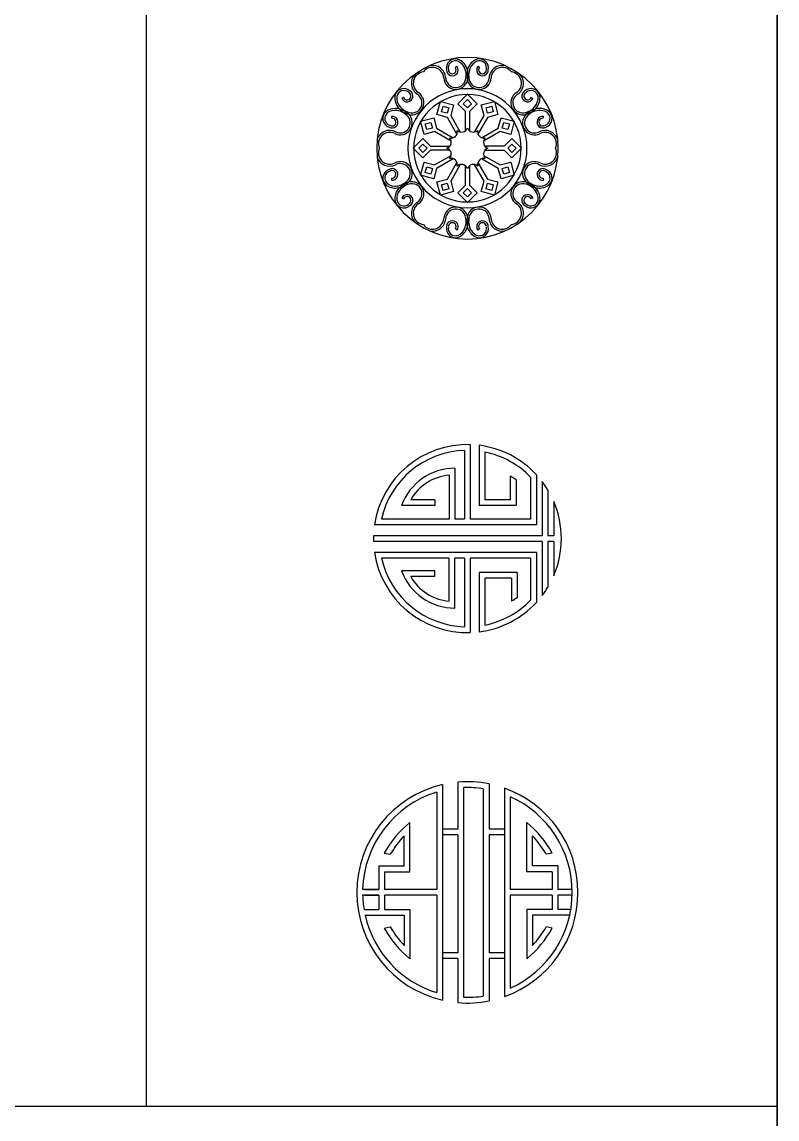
# Model space of a CAD drawing. Extents: x 12262 to 40734, y 30451 to 49613.
# Drawn here: x 36808 to 40734, y 35179 to 40881 of the extents above; entities that cross this region are included whole.
import ezdxf

# ---------------------------------------------------------------- set-up
doc = ezdxf.new("R2010")
doc.units = 0
doc.header["$LTSCALE"] = 0.85
doc.header["$MEASUREMENT"] = 0
doc.linetypes.add('CONTINUOUS0', pattern=[0])
doc.layers.get('0').update_dxf_attribs({"linetype": 'CONTINUOUS'})
doc.layers.add('www.cad-blocks.net', color=7, linetype='CONTINUOUS')

# ---------------------------------------------------------------- blocks, each defined once
blk = doc.blocks.new('A$C22B63142')
at = {"linetype": 'CONTINUOUS0', "flags": 128}
for points in [[(943.3, 471.7, 1), (0, 471.7, 1)], [(781.3, 471.7, 1), (162, 471.7, 1)], [(750.9, 471.7, 1), (192.4, 471.7, 1)]]:
    blk.add_lwpolyline(points, format="xyb", close=True, dxfattribs=at)
for points in [[(426.3, 941.1, 0.455706), (386.1, 845.1, 0.455706)], [(471.7, 929.6, 0.699505), (395.2, 849.5, 0.699505)], [(548.1, 849.5, 0.699505), (471.7, 929.6, 0.699505)], [(557.2, 845.1, 0.455706), (517, 941.1, 0.455706)], [(280.3, 894.5, 0.200894), (265.9, 835.6, 0.200894)], [(288.4, 888.5, 0.200894), (275.9, 837.2, 0.200894)], [(361.9, 878.8, 0.591989), (280.3, 894.5, 0.591989)], [(352.3, 875.7, 0.591989), (288.1, 888, 0.591989)], [(306, 866.7, 1.386354), (361.9, 878.8, 1.386354)], [(316.1, 865.6, 1.386354), (353.2, 873.7, 1.386354)], [(581.4, 878.8, 1.386354), (637.3, 866.7, 1.386354)], [(663.1, 894.5, 0.591989), (581.4, 878.8, 0.591989)], [(590.1, 873.7, 1.386354), (627.3, 865.6, 1.386354)], [(655.3, 888, 0.591989), (591, 875.7, 0.591989)], [(667.4, 837.2, 0.200894), (654.9, 888.5, 0.200894)], [(677.4, 835.6, 0.200894), (663.1, 894.5, 0.200894)], [(201.2, 848.8, 0.591989), (173.9, 770.2, 0.591989)], [(202.9, 838.8, 0.591989), (181.4, 777, 0.591989)], [(173.9, 770.2, 1.386354), (212.4, 812.6, 1.386354)], [(182.7, 775.2, 1.386354), (208.3, 803.4, 1.386354)], [(259.4, 831.8, 0.200894), (201.2, 848.8, 0.200894)], [(253, 823.9, 0.200894), (202.3, 838.8, 0.200894)], [(285.3, 774.8, 0.195563), (244.1, 830.1, 0.195563)], [(295.1, 777.4, 0.195563), (249.3, 838.7, 0.195563)], [(264.9, 847.7, 0.195563), (295.1, 777.4, 0.195563)], [(275, 847.9, 0.195563), (302.3, 784.6, 0.195563)], [(295.1, 777.4, 0.869611), (395.2, 849.5, 0.869611)], [(302.5, 784.4, 0.869611), (386.2, 844.8, 0.869611)], [(548.1, 849.5, 0.869611), (648.2, 777.4, 0.869611)], [(557.1, 844.8, 0.869611), (640.9, 784.4, 0.869611)], [(641.1, 784.6, 0.195563), (668.3, 847.9, 0.195563)], [(648.2, 777.4, 0.195563), (678.4, 847.7, 0.195563)], [(694, 838.7, 0.195563), (648.2, 777.4, 0.195563)], [(699.2, 830.1, 0.195563), (658, 774.8, 0.195563)], [(742.1, 848.8, 0.200894), (683.9, 831.8, 0.200894)], [(741, 838.8, 0.200894), (690.3, 823.9, 0.200894)], [(730.9, 812.6, 1.386354), (769.4, 770.2, 1.386354)], [(735, 803.4, 1.386354), (760.6, 775.2, 1.386354)], [(761.9, 777, 0.591989), (740.4, 838.8, 0.591989)], [(769.4, 770.2, 0.591989), (742.1, 848.8, 0.591989)], [(182.6, 726.8, 0.699505), (75.1, 700.6, 0.699505)], [(191, 732.4, 0.455706), (87.7, 745.6, 0.455706)], [(182.6, 726.8, 0.869611), (295.1, 777.4, 0.869611)], [(191.2, 732.2, 0.869611), (285.4, 774.6, 0.869611)], [(648.2, 777.4, 0.869611), (760.7, 726.8, 0.869611)], [(657.9, 774.6, 0.869611), (752.1, 732.2, 0.869611)], [(855.6, 745.6, 0.455706), (752.3, 732.4, 0.455706)], [(868.2, 700.6, 0.699505), (760.7, 726.8, 0.699505)], [(75.1, 700.6, 0.699505), (106.2, 594.4, 0.699505)], [(837.1, 594.4, 0.699505), (868.2, 700.6, 0.699505)], [(42.4, 667.2, 0.455706), (105.5, 584.3, 0.455706)], [(837.8, 584.3, 0.455706), (900.9, 667.2, 0.455706)], [(64.2, 580.2, 0.591989), (9.8, 517.3, 0.591989)], [(62.1, 570.3, 0.591989), (19.3, 520.8, 0.591989)], [(46.7, 525.7, 1.386354), (64.2, 580.2, 1.386354)], [(116.2, 481.5, 0.869611), (105.8, 584.3, 0.869611)], [(118.6, 471.7, 0.869611), (106.2, 594.4, 0.869611)], [(418.3, 564.1, 0.554899), (471.7, 578.4, 0.554899)], [(471.7, 578.4, 0.554899), (525, 564.1, 0.554899)], [(837.1, 594.4, 0.869611), (824.7, 471.7, 0.869611)], [(837.5, 584.3, 0.869611), (827.1, 481.5, 0.869611)], [(879.1, 580.2, 1.386354), (896.6, 525.7, 1.386354)], [(933.5, 517.3, 0.591989), (879.1, 580.2, 0.591989)], [(924, 520.8, 0.591989), (881.2, 570.3, 0.591989)], [(9.8, 517.3, 0.200894), (53.6, 475.4, 0.200894)], [(19.1, 521.4, 0.200894), (57.2, 484.9, 0.200894)], [(52.7, 533.9, 1.386354), (64.3, 570.1, 1.386354)], [(364.9, 471.7, 0.554899), (379.2, 525, 0.554899)], [(379.2, 525, 0.554899), (418.3, 564.1, 0.554899)], [(525, 564.1, 0.554899), (564.1, 525, 0.554899)], [(564.1, 525, 0.554899), (578.4, 471.7, 0.554899)], [(879, 570.1, 1.386354), (890.6, 533.9, 1.386354)], [(886.1, 484.9, 0.200894), (924.2, 521.4, 0.200894)], [(889.7, 475.4, 0.200894), (933.5, 517.3, 0.200894)], [(53.6, 467.9, 0.200894), (9.8, 426, 0.200894)], [(57.2, 458.4, 0.200894), (19.1, 422, 0.200894)], [(42.6, 480.7, 0.195563), (118.6, 471.7, 0.195563)], [(118.6, 471.7, 0.195563), (42.6, 462.7, 0.195563)], [(47.5, 489.5, 0.195563), (115.9, 481.4, 0.195563)], [(115.9, 461.9, 0.195563), (47.5, 453.8, 0.195563)], [(105.8, 359, 0.869611), (116.2, 461.8, 0.869611)], [(106.2, 348.9, 0.869611), (118.6, 471.7, 0.869611)], [(379.2, 418.3, 0.554899), (364.9, 471.7, 0.554899)], [(578.4, 471.7, 0.554899), (564.1, 418.3, 0.554899)], [(824.7, 471.7, 0.869611), (837.1, 348.9, 0.869611)], [(827.1, 461.8, 0.869611), (837.5, 359, 0.869611)], [(824.7, 471.7, 0.195563), (900.7, 480.7, 0.195563)], [(900.7, 462.7, 0.195563), (824.7, 471.7, 0.195563)], [(827.4, 481.4, 0.195563), (895.8, 489.5, 0.195563)], [(895.8, 453.8, 0.195563), (827.4, 461.9, 0.195563)], [(924.2, 422, 0.200894), (886.1, 458.4, 0.200894)], [(933.5, 426, 0.200894), (889.7, 467.9, 0.200894)], [(9.8, 426, 0.591989), (64.2, 363.1, 0.591989)], [(19.3, 422.5, 0.591989), (62.1, 373, 0.591989)], [(64.2, 363.1, 1.386354), (46.7, 417.6, 1.386354)], [(64.3, 373.2, 1.386354), (52.7, 409.4, 1.386354)], [(418.3, 379.2, 0.554899), (379.2, 418.3, 0.554899)], [(564.1, 418.3, 0.554899), (525, 379.2, 0.554899)], [(896.6, 417.6, 1.386354), (879.1, 363.1, 1.386354)], [(890.6, 409.4, 1.386354), (879, 373.2, 1.386354)], [(879.1, 363.1, 0.591989), (933.5, 426, 0.591989)], [(881.2, 373, 0.591989), (924, 422.5, 0.591989)], [(105.5, 359, 0.455706), (42.4, 276.2, 0.455706)], [(106.2, 348.9, 0.699505), (75.1, 242.7, 0.699505)], [(471.7, 364.9, 0.554899), (418.3, 379.2, 0.554899)], [(525, 379.2, 0.554899), (471.7, 364.9, 0.554899)], [(868.2, 242.7, 0.699505), (837.1, 348.9, 0.699505)], [(900.9, 276.2, 0.455706), (837.8, 359, 0.455706)], [(75.1, 242.7, 0.699505), (182.6, 216.5, 0.699505)], [(295.1, 165.9, 0.869611), (182.6, 216.5, 0.869611)], [(285.4, 168.8, 0.869611), (191.2, 211.1, 0.869611)], [(760.7, 216.5, 0.869611), (648.2, 165.9, 0.869611)], [(752.1, 211.1, 0.869611), (657.9, 168.8, 0.869611)], [(760.7, 216.5, 0.699505), (868.2, 242.7, 0.699505)], [(87.7, 197.7, 0.455706), (191, 210.9, 0.455706)], [(173.9, 173.1, 0.591989), (201.2, 94.5, 0.591989)], [(212.4, 130.7, 1.386354), (173.9, 173.1, 1.386354)], [(208.3, 139.9, 1.386354), (182.7, 168.1, 1.386354)], [(395.2, 93.8, 0.869611), (295.1, 165.9, 0.869611)], [(386.2, 98.5, 0.869611), (302.5, 158.9, 0.869611)], [(648.2, 165.9, 0.869611), (548.1, 93.8, 0.869611)], [(640.9, 158.9, 0.869611), (557.1, 98.5, 0.869611)], [(769.4, 173.1, 1.386354), (730.9, 130.7, 1.386354)], [(760.6, 168.1, 1.386354), (735, 139.9, 1.386354)], [(742.1, 94.5, 0.591989), (769.4, 173.1, 0.591989)], [(752.3, 210.9, 0.455706), (855.6, 197.7, 0.455706)], [(181.4, 166.3, 0.591989), (202.9, 104.5, 0.591989)], [(202.3, 104.5, 0.201232), (253.1, 119.4, 0.201232)], [(244.1, 113.2, 0.195563), (285.3, 168.5, 0.195563)], [(249.3, 104.6, 0.195563), (295.1, 165.9, 0.195563)], [(295.1, 165.9, 0.195563), (264.9, 95.6, 0.195563)], [(302.3, 158.7, 0.195563), (275, 95.4, 0.195563)], [(668.3, 95.4, 0.195563), (641.1, 158.7, 0.195563)], [(648.2, 165.9, 0.195563), (694, 104.6, 0.195563)], [(678.4, 95.6, 0.195563), (648.2, 165.9, 0.195563)], [(658, 168.5, 0.195563), (699.2, 113.2, 0.195563)], [(690.3, 119.4, 0.200894), (741, 104.5, 0.200894)], [(740.4, 104.5, 0.591989), (761.9, 166.3, 0.591989)], [(201.2, 94.5, 0.160763), (249.3, 104.6, 0.160763)], [(264.9, 95.6, 0.160763), (280.3, 48.8, 0.160763)], [(275.9, 106.2, 0.201232), (288.4, 54.8, 0.201232)], [(280.3, 48.8, 0.591989), (361.9, 64.5, 0.591989)], [(288.1, 55.3, 0.591989), (352.3, 67.6, 0.591989)], [(361.9, 64.5, 1.386354), (306, 76.7, 1.386354)], [(353.2, 69.6, 1.386354), (316.1, 77.7, 1.386354)], [(386.1, 98.2, 0.455706), (426.3, 2.2, 0.455706)], [(395.2, 93.8, 0.699505), (471.7, 13.7, 0.699505)], [(471.7, 13.7, 0.699505), (548.1, 93.8, 0.699505)], [(517, 2.2, 0.455706), (557.2, 98.2, 0.455706)], [(637.3, 76.7, 1.386354), (581.4, 64.5, 1.386354)], [(581.4, 64.5, 0.591989), (663.1, 48.8, 0.591989)], [(627.3, 77.7, 1.386354), (590.1, 69.6, 1.386354)], [(591, 67.6, 0.591989), (655.3, 55.3, 0.591989)], [(654.9, 54.8, 0.200894), (667.4, 106.1, 0.200894)], [(663.1, 48.8, 0.200894), (677.4, 107.7, 0.200894)], [(683.9, 111.5, 0.200894), (742.1, 94.5, 0.200894)]]:
    blk.add_lwpolyline(points, format="xyb", dxfattribs=at)
for points in [[(316.1, 865.6), (306, 866.7)], [(627.3, 865.6), (637.3, 866.7)], [(208.3, 803.4), (212.4, 812.6)], [(730.9, 812.6), (735, 803.4)], [(481.8, 563), (481.8, 662.8), (521.8, 702.8), (471.7, 752.9), (421.5, 702.8), (461.5, 662.8), (461.5, 563)], [(417.2, 545.7), (367.3, 632.1), (312.7, 646.8), (331, 715.2), (399.5, 696.9), (384.9, 642.2), (434.7, 555.8)], [(508.6, 555.8), (558.5, 642.2), (543.8, 696.9), (612.3, 715.2), (630.6, 646.8), (576, 632.1), (526.1, 545.7)], [(387.5, 508.6), (301.1, 558.5), (246.4, 543.8), (228.1, 612.3), (296.5, 630.6), (311.2, 576), (397.6, 526.1)], [(545.7, 526.1), (632.1, 576), (646.8, 630.6), (715.2, 612.3), (696.9, 543.8), (642.2, 558.5), (555.8, 508.6)], [(52.7, 533.9), (46.7, 525.7)], [(380.3, 461.5), (280.5, 461.5), (240.5, 421.5), (190.4, 471.7), (240.5, 521.8), (280.5, 481.8), (380.3, 481.8)], [(563, 481.8), (662.8, 481.8), (702.8, 521.8), (752.9, 471.7), (702.8, 421.5), (662.8, 461.5), (563, 461.5)], [(890.6, 533.9), (896.6, 525.7)], [(46.7, 417.6), (52.7, 409.4)], [(397.6, 417.2), (311.2, 367.3), (296.5, 312.7), (228.1, 331), (246.4, 399.5), (301.1, 384.9), (387.5, 434.7)], [(555.8, 434.7), (642.2, 384.9), (696.9, 399.5), (715.2, 331), (646.8, 312.7), (632.1, 367.3), (545.7, 417.2)], [(896.6, 417.6), (890.6, 409.4)], [(434.7, 387.5), (384.9, 301.1), (399.5, 246.4), (331, 228.1), (312.7, 296.5), (367.3, 311.2), (417.2, 397.6)], [(481.8, 380.3), (481.8, 280.5), (521.8, 240.5), (471.7, 190.4), (421.5, 240.5), (461.5, 280.5), (461.5, 380.3)], [(526.1, 397.6), (576, 311.2), (630.6, 296.5), (612.3, 228.1), (543.8, 246.4), (558.5, 301.1), (508.6, 387.5)], [(208.3, 139.9), (212.4, 130.7)], [(730.9, 130.7), (735, 139.9)], [(306, 76.7), (316.1, 77.7)], [(627.3, 77.7), (637.3, 76.7)]]:
    blk.add_lwpolyline(points, dxfattribs=at)
for points in [[(366.8, 653.2), (337.5, 661.1), (345.4, 690.4), (374.7, 682.6)], [(471.7, 681.3), (450.2, 702.8), (471.7, 724.3), (493.1, 702.8)], [(576.5, 653.2), (568.6, 682.6), (598, 690.4), (605.8, 661.1)], [(290.1, 576.5), (260.8, 568.6), (252.9, 598), (282.2, 605.8)], [(653.2, 576.5), (661.1, 605.8), (690.4, 598), (682.6, 568.6)], [(240.5, 450.2), (219, 471.7), (240.5, 493.1), (262, 471.7)], [(681.3, 471.7), (702.8, 493.1), (724.3, 471.7), (702.8, 450.2)], [(290.1, 366.8), (282.2, 337.5), (252.9, 345.4), (260.8, 374.7)], [(653.2, 366.8), (682.6, 374.7), (690.4, 345.4), (661.1, 337.5)], [(374.7, 260.8), (345.4, 252.9), (337.5, 282.2), (366.8, 290.1)], [(605.8, 282.2), (598, 252.9), (568.6, 260.8), (576.5, 290.1)], [(471.7, 262), (493.1, 240.5), (471.7, 219), (450.2, 240.5)]]:
    blk.add_lwpolyline(points, close=True, dxfattribs=at)
blk = doc.blocks.new('A$C382D49A5')
for p, q in [((295.1, 937.1), (473.5, 937.1)), ((473.5, 937.1), (473.5, 907.1)), ((503.5, 937.1), (681.9, 937.1)), ((503.5, 937.1), (503.5, 907.1)), ((192.5, 877.1), (473.5, 877.1)), ((236.7, 907.1), (473.5, 907.1)), ((473.5, 877.1), (473.5, 0)), ((503.5, 907.1), (740.3, 907.1)), ((503.5, 877.1), (503.5, 0)), ((503.5, 877.1), (784.5, 877.1)), ((156.8, 847.1), (417, 847.1)), ((168.7, 817.1), (387, 817.1)), ((387, 817.1), (387, 503.5)), ((417, 847.1), (417, 5.3)), ((560, 847.1), (820.2, 847.1)), ((560, 847.1), (560, 5.3)), ((590, 817.1), (808.3, 817.1)), ((590, 817.1), (590, 503.5)), ((182.4, 741.5), (317.3, 741.5)), ((317.3, 741.5), (317.3, 549.4)), ((664.9, 748), (793.4, 748)), ((664.9, 748), (664.9, 549.4)), ((164.2, 711.5), (287.3, 711.5)), ((287.3, 711.5), (287.3, 579.4)), ((694.9, 718), (813.4, 718)), ((694.9, 718), (694.9, 579.4)), ((39.1, 579.4), (287.3, 579.4)), ((694.9, 579.4), (937.9, 579.4)), ((3.8, 549.4), (317.3, 549.4)), ((664.9, 549.4), (973.2, 549.4)), ((0, 503.5), (387, 503.5)), ((30.2, 473.5), (387, 473.5)), ((387, 473.5), (387, 422.9)), ((590, 503.5), (977, 503.5)), ((590, 473.5), (946.7, 473.5)), ((590, 473.5), (590, 422.9)), ((976.8, 473.5), (977, 473.5)), ((123.2, 422.9), (387, 422.9)), ((849.7, 422.9), (590, 422.9)), ((158.8, 392.9), (387, 392.9)), ((387, 392.9), (387, 41.4)), ((814, 392.9), (590, 392.9)), ((590, 392.9), (590, 41.4)), ((287.3, 319.9), (317.3, 319.9)), ((287.3, 319.9), (287.3, 193.7)), ((317.3, 319.9), (317.3, 146.1)), ((685.5, 319.9), (655.5, 319.9)), ((655.5, 319.9), (655.5, 146.1)), ((685.5, 319.9), (685.5, 193.7))]:
    blk.add_line(p, q)
for centre, radius, start, end in [((488.5, 488.5), 488.5, 66.6792, 113.3208), ((488.5, 488.5), 488.5, 121.0309, 127.2998), ((488.5, 488.5), 488.5, 52.7002, 58.9691), ((488.5, 488.5), 488.5, 132.772, 172.8427), ((488.5, 488.5), 458.5, 134.2205, 168.5695), ((488.5, 488.5), 458.5, 11.4305, 45.7795), ((488.5, 488.5), 488.5, 7.1573, 47.228), ((564.8, 488.5), 458.5, 146.5135, 150.9018), ((415.5, 488.5), 458.5, 30.0382, 34.4724), ((488.5, 488.5), 488.5, 178.2404, 261.5862), ((488.5, 488.5), 458.5, 181.8748, 257.213), ((488.5, 488.5), 488.5, 278.4137, 1.7596), ((488.5, 488.5), 458.5, 282.787, 358.1252), ((416.3, 422.1), 293.1, 179.8367, 250.2668), ((556.5, 422.1), 293.1, 289.7332, 0.1633), ((413.7, 416.3), 255.9, 185.2407, 240.415), ((559.2, 416.3), 255.9, 299.585, 354.7593), ((488.5, 488.5), 488.5, 268.2404, 271.7596)]:
    blk.add_arc(centre, radius, start, end)
blk = doc.blocks.new('A$C7B506BA9')
for p, q in [((559, 1117.2), (559, 1042.4)), ((589, 1117.2), (589, 1042.4)), ((663, 1110.1), (663, 1042.4)), ((693, 1104.2), (693, 911.4)), ((436.7, 1042.4), (436.7, 911.4)), ((436.7, 1042.4), (559, 1042.4)), ((589, 1042.4), (664.9, 1042.4)), ((370.3, 1013.8), (376.1, 982.6)), ((466.7, 1012.4), (466.7, 881.4)), ((466.7, 1012.4), (559, 1012.4)), ((559, 1012.4), (559, 795.1)), ((589, 1012.4), (589, 795.1)), ((589, 1012.4), (664.9, 1012.4)), ((663, 1012.4), (663, 881.4)), ((759.5, 1014), (753.7, 982.6)), ((466.7, 881.4), (210.1, 881.4)), ((436.7, 911.4), (280, 911.4)), ((663, 881.4), (919.7, 881.4)), ((693, 911.4), (849.8, 911.4)), ((32.3, 765.1), (1115.6, 765.1)), ((76.6, 795.1), (559, 795.1)), ((245.7, 764.5), (245.7, 685.1)), ((275.7, 764.5), (275.7, 685.1)), ((589, 795.1), (1071.3, 795.1)), ((887.9, 764.5), (887.9, 685.1)), ((917.9, 764.5), (917.9, 685.1)), ((10.2, 685.1), (245.7, 685.1)), ((275.7, 685.1), (887.9, 685.1)), ((917.9, 685.1), (1137.7, 685.1)), ((35.4, 655.1), (275.7, 655.1)), ((275.7, 655.1), (917.9, 655.1)), ((917.9, 655.1), (1112.6, 655.1)), ((1.3, 522.8), (245.7, 522.8)), ((29.5, 552.8), (275.7, 552.8)), ((245.7, 522.8), (245.7, 444.7)), ((275.7, 552.8), (917.9, 552.8)), ((275.7, 522.8), (275.7, 444.7)), ((275.7, 522.8), (887.9, 522.8)), ((887.9, 522.8), (887.9, 444.7)), ((917.9, 552.8), (1118.5, 552.8)), ((917.9, 522.8), (1146.7, 522.8)), ((917.9, 522.8), (917.9, 444.7)), ((14, 442.8), (1134, 442.8)), ((53.1, 412.8), (559, 412.8)), ((559, 412.8), (559, 142)), ((589, 412.8), (1094.9, 412.8)), ((589, 412.8), (589, 142)), ((466.7, 273), (210.1, 273)), ((436.7, 243), (280, 243)), ((436.7, 112), (436.7, 243)), ((466.7, 142), (466.7, 273)), ((663, 273), (919.7, 273)), ((663, 142), (663, 273)), ((693, 243), (849.8, 243)), ((693, 40.9), (693, 243)), ((370.3, 140.6), (376.1, 171.8)), ((759.5, 140.4), (753.7, 171.8)), ((466.7, 142), (559, 142)), ((589, 142), (663, 142)), ((436.7, 112), (559, 112)), ((559, 112), (559, 27.7)), ((559, 37.2), (559, 112)), ((589, 112), (589, 27.7)), ((589, 37.2), (589, 112)), ((589, 112), (663, 112)), ((663, 35), (663, 112))]:
    blk.add_line(p, q)
for centre, radius, start, end in [((574, 572.6), 574.9, 19.5651, 160.4349), ((574, 572.6), 544.9, 24.1029, 155.8971), ((650.3, 511.8), 574.9, 119.1519, 139.9886), ((650.3, 511.8), 544.9, 120.2235, 132.8277), ((479.4, 511.8), 544.9, 47.1723, 59.7765), ((479.4, 511.8), 574.9, 40.0114, 60.8481), ((574, 572.6), 574.9, 168.7136, 184.9646), ((574, 572.6), 574.9, 355.0354, 11.2864), ((574, 572.6), 544.9, 171.2903, 182.0772), ((574, 572.6), 544.9, 357.9228, 8.7097), ((574, 572.6), 574.9, 193.0444, 346.9556), ((574, 572.6), 544.9, 197.0493, 268.4224), ((574, 572.6), 544.9, 282.6206, 342.9507), ((650.3, 642.6), 574.9, 220.0114, 240.8481), ((650.3, 642.6), 544.9, 227.1723, 239.7765), ((479.4, 642.6), 544.9, 300.2235, 312.8277), ((479.4, 642.6), 574.9, 299.1519, 319.9886), ((574, 572.6), 544.9, 271.5776, 279.4062)]:
    blk.add_arc(centre, radius, start, end)
blk = doc.blocks.new('A$C75F94BC0')
blk.add_blockref('A$C7B506BA9', (0.9, 2.3))
blk = doc.blocks.new('FORMAT')
at = {"layer": 'www.cad-blocks.net', "color": 155, "true_color": 0x546d8e}
for p, q in [((40733.8, 30450.6), (40733.8, 49612.8)), ((37454.7, 35246), (37454.7, 48879.2)), ((14872.5, 35246), (40733.8, 35246))]:
    blk.add_line(p, q, dxfattribs=at)
blk.add_lwpolyline([(14872.5, 48879.2), (40733.8, 48879.2), (40733.8, 30902.9), (14872.5, 30902.9)], close=True, dxfattribs=at)

msp = doc.modelspace()

# ---------------------------------------------------------------- block references
msp.add_blockref('FORMAT', (0, 0))
at = {"rotation": 270}
for name, p in [('A$C22B63142', (38652.2, 40695.7)), ('A$C382D49A5', (38635.4, 38684.1)), ('A$C75F94BC0', (38549, 36931.8))]:
    msp.add_blockref(name, p, dxfattribs=at)

doc.saveas('drawing.dxf')
